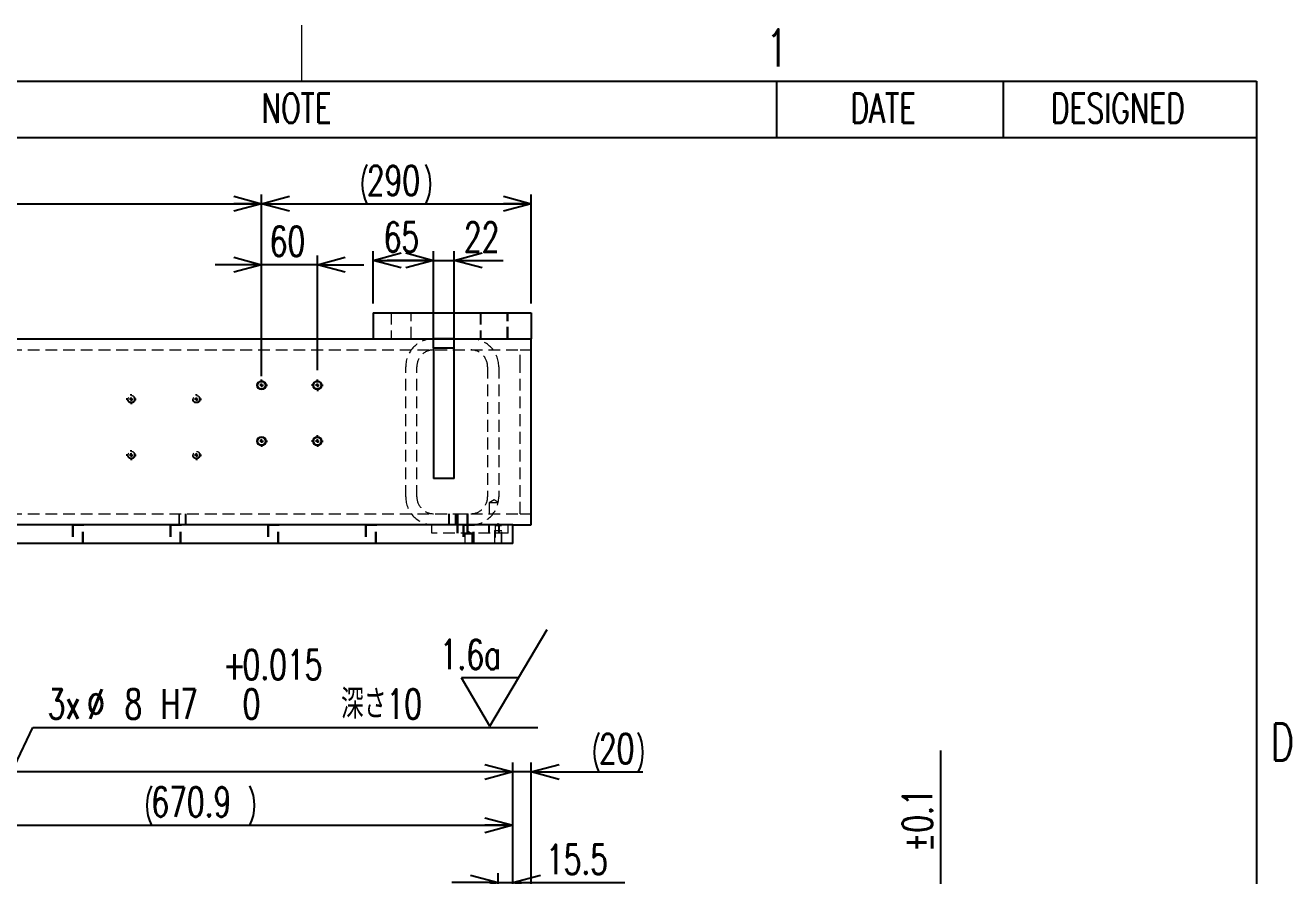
# Model space of a CAD drawing. Header units: millimetres. Extents: x 30 to 8380, y 30 to 5898.
# Drawn here: x 6987 to 8347, y 4974 to 5888 of the extents above; entities that cross this region are included whole.
import ezdxf

# ---------------------------------------------------------------- set-up
doc = ezdxf.new("R2010")
doc.units = ezdxf.units.MM
doc.header["$LTSCALE"] = 10
doc.linetypes.add('HIDDEN', pattern=[1.905, 1.27, -0.635])
doc.layers.add('FORMAT', color=7, linetype='Continuous')
doc.styles.add('SLDTEXTSTYLE0', font='TXT', dxfattribs={"width": 0.7, "bigfont": 'bigfont'})
doc.dimstyles.new('SLDDIMSTYLE2', dxfattribs={"dimtxt": 36.380208, "dimasz": 30, "dimexe": 0, "dimexo": 0.0625, "dimgap": 9.095052, "dimtad": 3, "dimrnd": 1e-09, "dimzin": 12, "dimdsep": 46, "dimtxsty": 'SLDTEXTSTYLE0', "dimblk1": 'OPEN30', "dimblk2": 'OPEN30', "dimsah": 1, "dimcen": 0.09, "dimadec": 0, "dimazin": 3, "dimtfac": 1, "dimtdec": 3, "dimtmove": 0, "dimatfit": 0, "dimldrblk": 'OPEN30', "dimfxl": 1, "dimfrac": 2, "dimtolj": 1, "dimtzin": 12, "dimarcsym": 0})
doc.dimstyles.new('SLDDIMSTYLE3', dxfattribs={"dimtxt": 36.380208, "dimasz": 30, "dimexe": 0, "dimexo": 0.0625, "dimgap": 9.095052, "dimtad": 3, "dimrnd": 1e-09, "dimzin": 12, "dimdsep": 46, "dimtxsty": 'SLDTEXTSTYLE0', "dimblk1": 'OPEN30', "dimblk2": 'OPEN30', "dimsah": 1, "dimcen": 0.09, "dimadec": 0, "dimazin": 3, "dimtfac": 1, "dimtdec": 3, "dimtofl": 0, "dimtmove": 0, "dimatfit": 3, "dimldrblk": 'OPEN30', "dimfxl": 1, "dimfrac": 2, "dimtolj": 1, "dimtzin": 12, "dimarcsym": 0})
doc.dimstyles.new('SLDDIMSTYLE5', dxfattribs={"dimtxt": 36.380208, "dimasz": 30, "dimexe": 0, "dimexo": 0.0625, "dimgap": 9.095052, "dimtad": 0, "dimtih": 1, "dimtoh": 1, "dimdec": 6, "dimrnd": 1e-09, "dimzin": 12, "dimdsep": 46, "dimtxsty": 'SLDTEXTSTYLE0', "dimblk1": 'OPEN30', "dimblk2": 'OPEN30', "dimsah": 1, "dimcen": 0, "dimadec": 0, "dimazin": 3, "dimtol": 1, "dimtp": 0.015, "dimtfac": 1, "dimtdec": 3, "dimtofl": 0, "dimtmove": 0, "dimatfit": 3, "dimldrblk": 'OPEN30', "dimfxl": 1, "dimfrac": 2, "dimtolj": 1, "dimtzin": 0, "dimarcsym": 0})
doc.dimstyles.new('SLDDIMSTYLE7', dxfattribs={"dimtxt": 36.380208, "dimasz": 30, "dimexe": 0, "dimexo": 0.0625, "dimgap": 9.095052, "dimtad": 3, "dimrnd": 1e-09, "dimzin": 12, "dimdsep": 46, "dimtxsty": 'SLDTEXTSTYLE0', "dimblk1": 'OPEN30', "dimblk2": 'OPEN30', "dimsah": 1, "dimcen": 0.09, "dimadec": 0, "dimazin": 3, "dimtol": 1, "dimtp": 0.1, "dimtm": 0.1, "dimtfac": 1, "dimtdec": 1, "dimtmove": 0, "dimatfit": 0, "dimldrblk": 'OPEN30', "dimfxl": 1, "dimfrac": 2, "dimtolj": 1, "dimarcsym": 0})

# ---------------------------------------------------------------- blocks, each defined once
blk = doc.blocks.new('SW_TABLEANNOTATION_0')
at = {"layer": 'FORMAT', "color": 0}
for p, q in [((360.5, 0), (1382.9, 0)), ((1382.9, 0), (1382.9, -60.6)), ((1382.9, 0), (1626.6, 0)), ((1626.6, 0), (1626.6, -60.6)), ((1626.6, 0), (1898.8, 0)), ((1898.8, 0), (1898.8, -60.6)), ((360.5, -60.6), (1382.9, -60.6)), ((1382.9, -60.6), (1626.6, -60.6)), ((1626.6, -60.6), (1898.8, -60.6))]:
    blk.add_line(p, q, dxfattribs=at)
at = {"layer": 'FORMAT', "color": 0, "char_height": 31.75, "attachment_point": 1, "style": 'SLDTEXTSTYLE0'}
for s, insert in [('NOTE', (829.4, -13.1)), ('DATE', (1462.4, -13.1)), ('DESIGNED', (1678, -13.1))]:
    blk.add_mtext(s, dxfattribs=dict(at, insert=insert))
blk = doc.blocks.new('_Open30')
at = {"color": 0, "linetype": 'ByBlock', "lineweight": -2}
for p, q in [((-1, 0.267949), (0, 0)), ((0, 0), (-1, -0.267949)), ((0, 0), (-1, 0))]:
    blk.add_line(p, q, dxfattribs=at)
blk = doc.blocks.new('_D_33')
at = {"layer": 'FORMAT', "transparency": 16777216}
for p, q in [((2950.5, 4854.6), (2950.5, 5095.1)), ((7510.5, 4854.6), (7510.5, 5095.1)), ((7510.5, 5085.1), (2950.5, 5085.1))]:
    blk.add_line(p, q, dxfattribs=at)
at = {"layer": 'FORMAT', "transparency": 16777216, "xscale": 30, "yscale": 30, "rotation": 180}
blk.add_blockref('_Open30', (2950.5, 5085.1, 104), dxfattribs=at)
at = {"layer": 'FORMAT', "transparency": 16777216, "xscale": 30, "yscale": 30}
blk.add_blockref('_Open30', (7510.5, 5085.1, 104), dxfattribs=at)
at = {"layer": 'FORMAT', "transparency": 16777216, "insert": (5188.1, 5126), "char_height": 31.75, "attachment_point": 1, "style": 'SLDTEXTSTYLE0'}
blk.add_mtext('4560', dxfattribs=at)
blk = doc.blocks.new('_D_38')
at = {"layer": 'FORMAT', "transparency": 16777216}
for p, q in [((6841.3, 4811.2), (6994.7, 5133)), ((6994.7, 5133), (7537.6, 5133))]:
    blk.add_line(p, q, dxfattribs=at)
at = {"layer": 'FORMAT', "transparency": 16777216, "xscale": 30, "yscale": 30, "rotation": 244.5172361562}
blk.add_blockref('_Open30', (6841.3, 4811.2, 104), dxfattribs=at)
at = {"layer": 'FORMAT', "transparency": 16777216, "attachment_point": 1, "style": 'SLDTEXTSTYLE0'}
for s, insert, char_height in [('+', (7198.9, 5216.3), 31.8), ('0.015', (7220.1, 5216.3), 31.75), ('3x', (7010.5, 5174), 31.75), ('%%c', (7052.9, 5174), 31.75), ('8', (7093.1, 5174), 31.8), ('H7', (7132.1, 5174), 31.75), ('0', (7220.1, 5174), 31.8), ('深さ10', (7325.9, 5174), 31.75)]:
    blk.add_mtext(s, dxfattribs=dict(at, insert=insert, char_height=char_height))
blk = doc.blocks.new('_D_66')
at = {"layer": 'FORMAT', "transparency": 16777216}
for p, q in [((7495, 4966.2), (7445, 4966.2)), ((7495, 4773), (7495, 4976.2)), ((7495, 4966.2), (7510.5, 4966.2)), ((7510.5, 4854.6), (7510.5, 4976.2)), ((7510.5, 4966.2), (7630.9, 4966.2))]:
    blk.add_line(p, q, dxfattribs=at)
at = {"layer": 'FORMAT', "transparency": 16777216, "xscale": 30, "yscale": 30}
blk.add_blockref('_Open30', (7495, 4966.2, 104), dxfattribs=at)
at = {"layer": 'FORMAT', "transparency": 16777216, "xscale": 30, "yscale": 30, "rotation": 180}
blk.add_blockref('_Open30', (7510.5, 4966.2, 104), dxfattribs=at)
at = {"layer": 'FORMAT', "transparency": 16777216, "insert": (7546.2, 5007.1), "char_height": 31.75, "attachment_point": 1, "style": 'SLDTEXTSTYLE0'}
blk.add_mtext('15.5', dxfattribs=at)
blk = doc.blocks.new('_D_67')
at = {"layer": 'FORMAT', "transparency": 16777216}
for p, q in [((7510.5, 4854.6), (7510.5, 5095.1)), ((7530.5, 4862.6), (7530.5, 5095.1)), ((7510.5, 5085.1), (7460.5, 5085.1)), ((7530.5, 5085.1), (7510.5, 5085.1)), ((7530.5, 5085.1), (7650.5, 5085.1))]:
    blk.add_line(p, q, dxfattribs=at)
for centre, start, end in [((7645.5, 5106.2), 153.4349, 206.5651), ((7603.2, 5106.2), 333.4349, 26.5651)]:
    blk.add_arc(centre, 47.3, start, end, dxfattribs=at)
at = {"layer": 'FORMAT', "transparency": 16777216, "xscale": 30, "yscale": 30}
blk.add_blockref('_Open30', (7510.5, 5085.1, 104), dxfattribs=at)
at = {"layer": 'FORMAT', "transparency": 16777216, "xscale": 30, "yscale": 30, "rotation": 180}
blk.add_blockref('_Open30', (7530.5, 5085.1, 104), dxfattribs=at)
at = {"layer": 'FORMAT', "transparency": 16777216, "insert": (7603.2, 5126), "char_height": 31.75, "attachment_point": 1, "style": 'SLDTEXTSTYLE0'}
blk.add_mtext('20', dxfattribs=at)
blk = doc.blocks.new('_D_73')
at = {"layer": 'FORMAT', "transparency": 16777216}
for p, q in [((7970.6, 4844.6), (7970.6, 5108.1)), ((7520.5, 4844.6), (7980.6, 4844.6)), ((7970.6, 4844.6), (7970.6, 4721.1)), ((7479, 4721.1), (7980.6, 4721.1)), ((7970.6, 4721.1), (7970.6, 4671.1))]:
    blk.add_line(p, q, dxfattribs=at)
at = {"layer": 'FORMAT', "transparency": 16777216, "xscale": 30, "yscale": 30}
for p, rotation in [((7970.6, 4844.6, 104), 270), ((7970.6, 4721.1, 104), 90)]:
    blk.add_blockref('_Open30', p, dxfattribs=dict(at, rotation=rotation))
at = {"layer": 'FORMAT', "transparency": 16777216, "char_height": 31.75, "attachment_point": 1, "rotation": 90, "style": 'SLDTEXTSTYLE0'}
for s, insert in [('±0.1', (7929.7, 4998.9)), ('123.5', (7929.7, 4875.2))]:
    blk.add_mtext(s, dxfattribs=dict(at, insert=insert))
blk = doc.blocks.new('_D_85')
at = {"layer": 'FORMAT', "transparency": 16777216}
for p, q in [((6839.6, 4823.6), (6839.6, 5037.9)), ((7510.5, 4854.6), (7510.5, 5037.9)), ((6839.6, 5027.9), (7510.5, 5027.9))]:
    blk.add_line(p, q, dxfattribs=at)
for centre, start, end in [((7164.4, 5049), 153.4349, 206.5651), ((7185.6, 5049), 333.4349, 26.5651)]:
    blk.add_arc(centre, 47.3, start, end, dxfattribs=at)
at = {"layer": 'FORMAT', "transparency": 16777216, "xscale": 30, "yscale": 30, "rotation": 180}
blk.add_blockref('_Open30', (6839.6, 5027.9, 104), dxfattribs=at)
at = {"layer": 'FORMAT', "transparency": 16777216, "xscale": 30, "yscale": 30}
blk.add_blockref('_Open30', (7510.5, 5027.9, 104), dxfattribs=at)
at = {"layer": 'FORMAT', "transparency": 16777216, "insert": (7122.1, 5068.8), "char_height": 31.75, "attachment_point": 1, "style": 'SLDTEXTSTYLE0'}
blk.add_mtext('670.9', dxfattribs=at)
blk = doc.blocks.new('SW_SFSYMBOL_3')
at = {"layer": 'FORMAT', "color": 0}
for p, q in [((54, -52), (115.3, 52)), ((54, -52), (23.3, 0)), ((84.6, 0), (23.3, 0))]:
    blk.add_line(p, q, dxfattribs=at)
at = {"layer": 'FORMAT', "color": 0, "insert": (0, 40.9), "char_height": 31.75, "attachment_point": 1, "style": 'SLDTEXTSTYLE0'}
blk.add_mtext('1.6a', dxfattribs=at)
blk = doc.blocks.new('_D_144')
at = {"layer": 'FORMAT', "transparency": 16777216}
for p, q in [((6265.5, 5516.9), (6265.5, 5705.7)), ((7240.5, 5516.9), (7240.5, 5705.7)), ((6265.5, 5695.7), (7240.5, 5695.7))]:
    blk.add_line(p, q, dxfattribs=at)
at = {"layer": 'FORMAT', "transparency": 16777216, "xscale": 30, "yscale": 30, "rotation": 180}
blk.add_blockref('_Open30', (6265.5, 5695.7, 530), dxfattribs=at)
at = {"layer": 'FORMAT', "transparency": 16777216, "xscale": 30, "yscale": 30}
blk.add_blockref('_Open30', (7240.5, 5695.7, 530), dxfattribs=at)
at = {"layer": 'FORMAT', "transparency": 16777216, "insert": (6721.2, 5736.6), "char_height": 31.75, "attachment_point": 1, "style": 'SLDTEXTSTYLE0'}
blk.add_mtext('975', dxfattribs=at)
blk = doc.blocks.new('_D_146')
at = {"layer": 'FORMAT', "transparency": 16777216}
for p, q in [((7240.5, 5516.9), (7240.5, 5705.7)), ((7530.5, 5588.6), (7530.5, 5705.7)), ((7240.5, 5695.7), (7530.5, 5695.7))]:
    blk.add_line(p, q, dxfattribs=at)
for centre, start, end in [((7396, 5716.9), 153.4349, 206.5651), ((7374.9, 5716.9), 333.4349, 26.5651)]:
    blk.add_arc(centre, 47.3, start, end, dxfattribs=at)
at = {"layer": 'FORMAT', "transparency": 16777216, "xscale": 30, "yscale": 30, "rotation": 180}
blk.add_blockref('_Open30', (7240.5, 5695.7, 530), dxfattribs=at)
at = {"layer": 'FORMAT', "transparency": 16777216, "xscale": 30, "yscale": 30}
blk.add_blockref('_Open30', (7530.5, 5695.7, 530), dxfattribs=at)
at = {"layer": 'FORMAT', "transparency": 16777216, "insert": (7353.7, 5736.6), "char_height": 31.75, "attachment_point": 1, "style": 'SLDTEXTSTYLE0'}
blk.add_mtext('290', dxfattribs=at)
blk = doc.blocks.new('_D_150')
at = {"layer": 'FORMAT', "transparency": 16777216}
for p, q in [((7240.5, 5510.6), (7240.5, 5640.2)), ((7300.5, 5516.9), (7300.5, 5640.2)), ((7240.5, 5630.2), (7190.5, 5630.2)), ((7300.5, 5630.2), (7240.5, 5630.2)), ((7300.5, 5630.2), (7350.5, 5630.2))]:
    blk.add_line(p, q, dxfattribs=at)
at = {"layer": 'FORMAT', "transparency": 16777216, "xscale": 30, "yscale": 30}
blk.add_blockref('_Open30', (7240.5, 5630.2, 530), dxfattribs=at)
at = {"layer": 'FORMAT', "transparency": 16777216, "xscale": 30, "yscale": 30, "rotation": 180}
blk.add_blockref('_Open30', (7300.5, 5630.2, 530), dxfattribs=at)
at = {"layer": 'FORMAT', "transparency": 16777216, "insert": (7249.3, 5671.2), "char_height": 31.75, "attachment_point": 1, "style": 'SLDTEXTSTYLE0'}
blk.add_mtext('60', dxfattribs=at)
blk = doc.blocks.new('_D_166')
at = {"layer": 'FORMAT', "transparency": 16777216}
for p, q in [((7425.5, 5634.9), (7375.5, 5634.9)), ((7425.5, 5550.6), (7425.5, 5644.9)), ((7425.5, 5634.9), (7447.5, 5634.9)), ((7447.5, 5550.6), (7447.5, 5644.9)), ((7447.5, 5634.9), (7500.4, 5634.9))]:
    blk.add_line(p, q, dxfattribs=at)
at = {"layer": 'FORMAT', "transparency": 16777216, "xscale": 30, "yscale": 30}
blk.add_blockref('_Open30', (7425.5, 5634.9, 530), dxfattribs=at)
at = {"layer": 'FORMAT', "transparency": 16777216, "xscale": 30, "yscale": 30, "rotation": 180}
blk.add_blockref('_Open30', (7447.5, 5634.9, 530), dxfattribs=at)
at = {"layer": 'FORMAT', "transparency": 16777216, "insert": (7458.1, 5675.8), "char_height": 31.75, "attachment_point": 1, "style": 'SLDTEXTSTYLE0'}
blk.add_mtext('22', dxfattribs=at)
blk = doc.blocks.new('_D_167')
at = {"layer": 'FORMAT', "transparency": 16777216}
for p, q in [((7360.5, 5588.6), (7360.5, 5644.9)), ((7360.5, 5634.9), (7425.5, 5634.9)), ((7425.5, 5550.6), (7425.5, 5644.9))]:
    blk.add_line(p, q, dxfattribs=at)
at = {"layer": 'FORMAT', "transparency": 16777216, "xscale": 30, "yscale": 30, "rotation": 180}
blk.add_blockref('_Open30', (7360.5, 5634.9, 530), dxfattribs=at)
at = {"layer": 'FORMAT', "transparency": 16777216, "xscale": 30, "yscale": 30}
blk.add_blockref('_Open30', (7425.5, 5634.9, 530), dxfattribs=at)
at = {"layer": 'FORMAT', "transparency": 16777216, "insert": (7371.8, 5675.8), "char_height": 31.75, "attachment_point": 1, "style": 'SLDTEXTSTYLE0'}
blk.add_mtext('65', dxfattribs=at)
blk = doc.blocks.new('SW_CENTERMARKSYMBOL_114')
at = {"layer": 'FORMAT', "color": 0}
for p, q in [((3900, 60), (3898, 60)), ((3900, 64), (3900, 65.4)), ((3900, 60), (3900, 62)), ((3900, 60), (3900, 58)), ((3900, 60), (3902, 60)), ((3904, 60), (3905.4, 60)), ((3900, 0), (3898, 0)), ((3900, 0), (3900, 2)), ((3900, 0), (3900, -2)), ((3900, 0), (3902, 0)), ((3904, 0), (3905.4, 0)), ((3900, -4), (3900, -5.4))]:
    blk.add_line(p, q, dxfattribs=at)
blk = doc.blocks.new('SW_CENTERMARKSYMBOL_119')
at = {"layer": 'FORMAT', "color": 0}
for p, q in [((3900, 60), (3898, 60)), ((3900, 64), (3900, 66.25)), ((3900, 60), (3900, 62)), ((3900, 60), (3900, 58)), ((3900, 60), (3902, 60)), ((3904, 60), (3906.25, 60)), ((3900, 0), (3898, 0)), ((3900, 0), (3900, 2)), ((3900, 0), (3900, -2)), ((3900, 0), (3902, 0)), ((3904, 0), (3906.25, 0)), ((3900, -4), (3900, -6.25))]:
    blk.add_line(p, q, dxfattribs=at)
blk = doc.blocks.new('SW_CENTERMARKSYMBOL_120')
at = {"layer": 'FORMAT', "color": 0}
for p, q in [((-4, 0), (-5.4, 0)), ((0, 0), (-2, 0)), ((0, 4), (0, 5.4)), ((0, 0), (0, 2)), ((0, 0), (0, -2)), ((0, 0), (2, 0)), ((4, 0), (5.4, 0)), ((0, -4), (0, -5.4))]:
    blk.add_line(p, q, dxfattribs=at)
blk = doc.blocks.new('SW_CENTERMARKSYMBOL_121')
at = {"layer": 'FORMAT', "color": 0}
for p, q in [((-4, 0), (-5.4, 0)), ((0, 0), (-2, 0)), ((0, 4), (0, 5.4)), ((0, 0), (0, 2)), ((0, 0), (0, -2)), ((0, 0), (2, 0)), ((4, 0), (5.4, 0)), ((0, -4), (0, -5.4))]:
    blk.add_line(p, q, dxfattribs=at)
blk = doc.blocks.new('SW_CENTERMARKSYMBOL_138')
at = {"layer": 'FORMAT', "color": 0}
for p, q in [((-4, 0), (-6.25, 0)), ((0, 0), (-2, 0)), ((0, 4), (0, 6.25)), ((0, 0), (0, 2)), ((0, 0), (0, -2)), ((0, 0), (2, 0)), ((4, 0), (6.25, 0)), ((0, -4), (0, -6.25))]:
    blk.add_line(p, q, dxfattribs=at)
blk = doc.blocks.new('SW_CENTERMARKSYMBOL_139')
at = {"layer": 'FORMAT', "color": 0}
for p, q in [((-4, 0), (-6.25, 0)), ((0, 0), (-2, 0)), ((0, 4), (0, 6.25)), ((0, 0), (0, 2)), ((0, 0), (0, -2)), ((0, 0), (2, 0)), ((4, 0), (6.25, 0)), ((0, -4), (0, -6.25))]:
    blk.add_line(p, q, dxfattribs=at)

msp = doc.modelspace()

# ---------------------------------------------------------------- linework, layer by layer
at = {"color": 7, "linetype": 'Continuous', "lineweight": 25}
for p, q in [((7360.4504656, 5578.6413512), (7530.4504656, 5578.6413512)), ((7360.4504656, 5578.6413512), (7360.4504656, 5550.6413512)), ((7530.4504656, 5578.6413512), (7530.4504656, 5550.6413512)), ((6660.4504656, 5550.6413512), (7360.4504656, 5550.6413512)), ((7360.4504656, 5550.6413512), (7530.4504656, 5550.6413512)), ((7425.4504656, 5540.6413512), (7425.4504656, 5550.6413512)), ((7447.4504656, 5550.6413512), (7425.4504656, 5550.6413512)), ((7447.4504656, 5540.6413512), (7447.4504656, 5550.6413512)), ((7530.4504656, 5520.6413512), (7530.4504656, 5550.6413512)), ((7447.4504656, 5540.6413512), (7425.4504656, 5540.6413512)), ((7425.4504656, 5540.6413512), (7425.4504656, 5400.6413512)), ((7447.4504656, 5400.6413512), (7447.4504656, 5540.6413512)), ((7530.4504656, 5380.6413512), (7530.4504656, 5520.6413512)), ((7447.4504656, 5400.6413512), (7425.4504656, 5400.6413512)), ((7530.4504656, 5350.6413512), (7530.4504656, 5380.6413512)), ((7510.4504656, 5350.6413512), (2950.4504656, 5350.6413512)), ((7037.8563512, 5350.6423512), (7048.0445799, 5350.6423512)), ((7142.8563512, 5350.6423512), (7153.0445799, 5350.6423512)), ((7247.8563512, 5350.6423512), (7258.0445799, 5350.6423512)), ((7352.8563512, 5350.6423512), (7363.0445799, 5350.6423512)), ((7457.8563512, 5350.6423512), (7468.0445799, 5350.6423512)), ((7510.4504656, 5350.6413512), (7530.4504656, 5350.6413512)), ((7510.4504656, 5330.6413512), (7510.4504656, 5350.6413512)), ((7510.4504656, 5330.6413512), (2950.4504656, 5330.6413512))]:
    msp.add_line(p, q, dxfattribs=at)
at = {"color": 7, "linetype": 'HIDDEN', "lineweight": 18}
for p, q in [((7379.7004656, 5578.6413512), (7379.7004656, 5550.6413512)), ((7401.2004656, 5550.6413512), (7401.2004656, 5578.6413512)), ((7475.4504656, 5578.6413512), (7475.4504656, 5550.6413512)), ((7476.2004656, 5578.6413512), (7476.2004656, 5550.6413512)), ((7504.7004656, 5550.6413512), (7504.7004656, 5578.6413512)), ((7505.4504656, 5550.6413512), (7505.4504656, 5578.6413512)), ((2950.4504656, 5538.6413512), (7530.4504656, 5538.6413512)), ((7518.4504656, 5538.6413512), (7530.4504656, 5538.6413512)), ((7518.4504656, 5520.6413512), (7518.4504656, 5538.6413512)), ((7395.4504656, 5380.6413512), (7395.4504656, 5520.6413512)), ((7407.4504656, 5380.6413512), (7407.4504656, 5520.6413512)), ((7483.4504656, 5520.6413512), (7483.4504656, 5380.6413512)), ((7495.4504656, 5520.6413512), (7495.4504656, 5380.6413512)), ((7518.4504656, 5380.6413512), (7518.4504656, 5520.6413512)), ((7490.4504656, 5377.4557404), (7485.3504656, 5374.3913512)), ((7494.7922021, 5374.3913512), (7485.3504656, 5374.3913512)), ((7485.3504656, 5374.3913512), (7485.3504656, 5358.1948437)), ((7494.8829576, 5374.7924305), (7490.4504656, 5377.4557404)), ((7518.4504656, 5362.6413512), (7518.4504656, 5380.6413512)), ((2950.4504656, 5362.6413512), (7530.4504656, 5362.6413512)), ((7151.4504656, 5362.6413512), (7151.4504656, 5350.6413512)), ((7152.0504656, 5362.6413512), (7152.0504656, 5350.6413512)), ((7158.8504656, 5350.6413512), (7158.8504656, 5362.6413512)), ((7159.4504656, 5350.6413512), (7159.4504656, 5362.6413512)), ((7441.4504656, 5362.6413512), (7441.4504656, 5350.6413512)), ((7442.0504656, 5362.6413512), (7442.0504656, 5350.6413512)), ((7448.8504656, 5350.6413512), (7448.8504656, 5362.6413512)), ((7449.4504656, 5350.6413512), (7449.4504656, 5362.6413512)), ((7450.4504656, 5362.6413512), (7450.4504656, 5350.6413512)), ((7450.4947662, 5362.6413512), (7462.4504656, 5362.6413512)), ((7451.3504656, 5362.6413512), (7451.3504656, 5350.6413512)), ((7461.5504656, 5350.6413512), (7461.5504656, 5362.6413512)), ((7462.4504656, 5350.6413512), (7462.4504656, 5362.6413512)), ((7518.4504656, 5362.6413512), (7530.4504656, 5362.6413512)), ((7036.9504656, 5350.6413512), (7036.9504656, 5330.6413512)), ((7037.8563512, 5350.6423512), (7037.8504656, 5350.6423512)), ((7037.8504656, 5350.6423512), (7037.8504656, 5350.6413512)), ((7037.8504656, 5350.6413512), (7037.8504656, 5330.6413512)), ((7048.0504656, 5350.6423512), (7048.0445799, 5350.6423512)), ((7048.0504656, 5350.6413512), (7048.0504656, 5350.6423512)), ((7048.0504656, 5330.6413512), (7048.0504656, 5350.6413512)), ((7048.9504656, 5330.6413512), (7048.9504656, 5350.6413512)), ((7141.9504656, 5350.6413512), (7141.9504656, 5330.6413512)), ((7142.8563512, 5350.6423512), (7142.8504656, 5350.6423512)), ((7142.8504656, 5350.6423512), (7142.8504656, 5350.6413512)), ((7142.8504656, 5350.6413512), (7142.8504656, 5330.6413512)), ((7153.0504656, 5350.6423512), (7153.0445799, 5350.6423512)), ((7153.0504656, 5350.6413512), (7153.0504656, 5350.6423512)), ((7153.0504656, 5330.6413512), (7153.0504656, 5350.6413512)), ((7153.9504656, 5330.6413512), (7153.9504656, 5350.6413512)), ((7246.9504656, 5350.6413512), (7246.9504656, 5330.6413512)), ((7247.8563512, 5350.6423512), (7247.8504656, 5350.6423512)), ((7247.8504656, 5350.6423512), (7247.8504656, 5350.6413512)), ((7247.8504656, 5350.6413512), (7247.8504656, 5330.6413512)), ((7258.0504656, 5350.6423512), (7258.0445799, 5350.6423512)), ((7258.0504656, 5350.6413512), (7258.0504656, 5350.6423512)), ((7258.0504656, 5330.6413512), (7258.0504656, 5350.6413512)), ((7258.9504656, 5330.6413512), (7258.9504656, 5350.6413512)), ((7351.9504656, 5350.6413512), (7351.9504656, 5330.6413512)), ((7352.8563512, 5350.6423512), (7352.8504656, 5350.6423512)), ((7352.8504656, 5350.6423512), (7352.8504656, 5350.6413512)), ((7352.8504656, 5350.6413512), (7352.8504656, 5330.6413512)), ((7363.0504656, 5350.6423512), (7363.0445799, 5350.6423512)), ((7363.0504656, 5350.6413512), (7363.0504656, 5350.6423512)), ((7363.0504656, 5330.6413512), (7363.0504656, 5350.6413512)), ((7363.9504656, 5330.6413512), (7363.9504656, 5350.6413512)), ((7423.4504656, 5341.6413512), (7423.4504656, 5350.6413512)), ((7450.4504656, 5350.6413512), (7450.4504656, 5341.6413512)), ((7451.3504656, 5350.6413512), (7451.3504656, 5341.6413512)), ((7456.9504656, 5350.6413512), (7456.9504656, 5330.6413512)), ((7457.8563512, 5350.6423512), (7457.8504656, 5350.6423512)), ((7457.8504656, 5350.6423512), (7457.8504656, 5350.6413512)), ((7457.8504656, 5350.6413512), (7457.8504656, 5330.6413512)), ((7461.5504656, 5341.6413512), (7461.5504656, 5350.6413512)), ((7462.4504656, 5341.6413512), (7462.4504656, 5350.6413512)), ((7468.0504656, 5350.6423512), (7468.0445799, 5350.6423512)), ((7468.0504656, 5350.6413512), (7468.0504656, 5350.6423512)), ((7468.0504656, 5330.6413512), (7468.0504656, 5350.6413512)), ((7468.9504656, 5330.6413512), (7468.9504656, 5350.6413512)), ((7484.4504656, 5350.6413512), (7484.4504656, 5341.6413512)), ((7485.3504656, 5350.6413512), (7485.3504656, 5341.6413512)), ((7493.2147451, 5350.6413512), (7491.5504656, 5349.6413512)), ((7498.3504656, 5349.6413512), (7491.5504656, 5349.6413512)), ((7491.5504656, 5349.6413512), (7491.5504656, 5330.6413512)), ((7494.9504656, 5351.6842773), (7493.2147451, 5350.6413512)), ((7496.6861861, 5350.6413512), (7494.9504656, 5351.6842773)), ((7495.5504656, 5341.6413512), (7495.5504656, 5350.6413512)), ((7496.4504656, 5341.6413512), (7496.4504656, 5350.6413512)), ((7498.3504656, 5349.6413512), (7496.6861861, 5350.6413512)), ((7498.3504656, 5330.6413512), (7498.3504656, 5349.6413512)), ((7505.4504656, 5341.6413512), (7505.4504656, 5350.6413512)), ((7505.4504656, 5341.6413512), (7423.4504656, 5341.6413512)), ((7462.9504656, 5343.0447937), (7458.9504656, 5340.6413512)), ((7466.9504656, 5340.6413512), (7458.9504656, 5340.6413512)), ((7458.9504656, 5340.6413512), (7458.9504656, 5330.6413512)), ((7466.9504656, 5340.6413512), (7462.9504656, 5343.0447937)), ((7466.9504656, 5330.6413512), (7466.9504656, 5340.6413512)), ((7490.9504656, 5344.6413512), (7490.9504656, 5330.6413512)), ((7490.9504656, 5344.6413512), (7490.9951423, 5344.6413512)), ((7490.9925461, 5344.6413512), (7498.9504656, 5344.6413512)), ((7490.9925461, 5344.6413512), (7498.9504656, 5344.6413512)), ((7490.9925461, 5344.6413512), (7498.9504656, 5344.6413512)), ((7490.9925461, 5344.6413512), (7498.9504656, 5344.6413512)), ((7498.9504656, 5330.6413512), (7498.9504656, 5344.6413512))]:
    msp.add_line(p, q, dxfattribs=at)
at = {"color": 7, "linetype": 'HIDDEN', "lineweight": 25}
for p, q in [((7450.4504656, 5362.6413512), (7450.4977774, 5362.6413512)), ((7450.4504656, 5362.6413512), (7450.4977774, 5362.6413512)), ((7484.4504656, 5350.6413512), (7484.4977774, 5350.6413512)), ((7484.4504656, 5350.6413512), (7484.4977774, 5350.6413512)), ((7490.9504656, 5344.6413512), (7490.9951423, 5344.6413512)), ((7490.9504656, 5344.6413512), (7490.9951423, 5344.6413512)), ((7490.9504656, 5344.6413512), (7490.9951423, 5344.6413512))]:
    msp.add_line(p, q, dxfattribs=at)
at = {"color": 7, "linetype": 'Continuous', "lineweight": 18}
for centre in [(7240.4504656, 5500.6413512), (7300.4504656, 5500.6413512), (7240.4504656, 5440.6413512), (7300.4504656, 5440.6413512)]:
    msp.add_circle(centre, 5, dxfattribs=at)
at = {"color": 7, "linetype": 'Continuous', "lineweight": 25}
for centre in [(7240.4504656, 5500.6413512), (7300.4504656, 5500.6413512), (7240.4504656, 5440.6413512), (7300.4504656, 5440.6413512)]:
    msp.add_circle(centre, 4.25, dxfattribs=at)
at = {"color": 7, "linetype": 'HIDDEN', "lineweight": 18}
for centre, radius in [((7100.4504656, 5485.6413512), 4), ((7100.4504656, 5485.6413512), 3.4), ((7170.4504656, 5485.6413512), 4), ((7170.4504656, 5485.6413512), 3.4), ((7100.4504656, 5425.6413512), 4), ((7100.4504656, 5425.6413512), 3.4), ((7170.4504656, 5425.6413512), 4), ((7170.4504656, 5425.6413512), 3.4)]:
    msp.add_circle(centre, radius, dxfattribs=at)
for centre, radius, start, end in [((7425.4504656, 5520.6413512), 30, 90, 180), ((7465.4504656, 5520.6413512), 30, 0, 90), ((7425.4504656, 5520.6413512), 18, 90, 180), ((7465.4504656, 5520.6413512), 18, 0, 90), ((7425.4504656, 5380.6413512), 30, 180, 270), ((7425.4504656, 5380.6413512), 18, 180, 270), ((7465.4504656, 5380.6413512), 30, 270, 0), ((7465.4504656, 5380.6413512), 18, 270, 0)]:
    msp.add_arc(centre, radius, start, end, dxfattribs=at)
at = {"color": 7, "linetype": 'Continuous', "lineweight": 18}
for points, knots in [([(7450.4947662, 5362.6413512), (7450.8718067, 5362.6413512), (7451.5963636, 5362.6413512), (7452.6259216, 5362.6413512), (7453.8957898, 5362.6413512), (7455.3261777, 5362.6413512), (7456.8272087, 5362.6413512), (7458.3045675, 5362.6413512), (7459.6654264, 5362.6413512), (7460.8242773, 5362.6413512), (7461.7083057, 5362.6413512), (7462.2619645, 5362.6413512), (7462.4504656, 5362.6413512), (7462.4138046, 5362.6413512), (7462.4504656, 5362.6413512)], [0, 0, 0, 0, 0.0833715093, 0.1667013721, 0.2500312349, 0.3333610977, 0.4166909604, 0.5000208232, 0.583350686, 0.6666805488, 0.7500104116, 0.8333402744, 0.9166701372, 1, 1, 1, 1]), ([(7484.4932556, 5350.6413512), (7484.8718067, 5350.6413512), (7485.5963636, 5350.6413512), (7486.6259216, 5350.6413512), (7487.8957898, 5350.6413512), (7489.3261777, 5350.6413512), (7490.8272087, 5350.6413512), (7492.3045675, 5350.6413512), (7493.6654264, 5350.6413512), (7494.8242773, 5350.6413512), (7495.7083057, 5350.6413512), (7496.2619645, 5350.6413512), (7496.4504656, 5350.6413512), (7496.4138046, 5350.6413512), (7496.4504656, 5350.6413512)], [0, 0, 0, 0, 0.0833907681, 0.1667188801, 0.2500469921, 0.3333751041, 0.4167032161, 0.5000313281, 0.5833594401, 0.666687552, 0.750015664, 0.833343776, 0.916671888, 1, 1, 1, 1]), ([(7484.4932556, 5350.6413512), (7484.8718067, 5350.6413512), (7485.5963636, 5350.6413512), (7486.6259216, 5350.6413512), (7487.8957898, 5350.6413512), (7489.3261777, 5350.6413512), (7490.8272087, 5350.6413512), (7492.3045675, 5350.6413512), (7493.6654264, 5350.6413512), (7494.8242773, 5350.6413512), (7495.7083057, 5350.6413512), (7496.2619645, 5350.6413512), (7496.4504656, 5350.6413512), (7496.4138046, 5350.6413512), (7496.4504656, 5350.6413512)], [0, 0, 0, 0, 0.0833907681, 0.1667188801, 0.2500469921, 0.3333751041, 0.4167032161, 0.5000313281, 0.5833594401, 0.666687552, 0.750015664, 0.833343776, 0.916671888, 1, 1, 1, 1])]:
    msp.add_open_spline(points, degree=3, knots=knots, dxfattribs=at)
at = {"layer": 'FORMAT', "linetype": 'Continuous', "lineweight": 18}
msp.add_line((7283.75, 5827.5), (7283.75, 5887.5), dxfattribs=at)
at = {"layer": 'FORMAT', "linetype": 'Continuous', "lineweight": 25}
for p, q in [((100, 5827.5), (8310, 5827.5)), ((8310, 5827.5), (8310, 100))]:
    msp.add_line(p, q, dxfattribs=at)

# ---------------------------------------------------------------- block references
at = {"layer": 'FORMAT'}
for name, p in [('SW_TABLEANNOTATION_0', (6411.2254792, 5827.5)), ('SW_CENTERMARKSYMBOL_119', (3340.4504656, 5440.6413512)), ('SW_CENTERMARKSYMBOL_138', (7300.4504656, 5500.6413512)), ('SW_CENTERMARKSYMBOL_114', (3270.4504656, 5425.6413512)), ('SW_CENTERMARKSYMBOL_120', (7100.4504656, 5485.6413512)), ('SW_CENTERMARKSYMBOL_139', (7300.4504656, 5440.6413512)), ('SW_CENTERMARKSYMBOL_121', (7100.4504656, 5425.6413512)), ('SW_SFSYMBOL_3', (7432.0650033, 5186.3489871))]:
    msp.add_blockref(name, p, dxfattribs=at)

# ---------------------------------------------------------------- texts
at = {"layer": 'FORMAT', "char_height": 39.6875, "attachment_point": 2, "style": 'SLDTEXTSTYLE0'}
for s, insert in [('1', (7794.8079423, 5883.1015409)), ('D', (8337.9329423, 5137.1640409))]:
    msp.add_mtext(s, dxfattribs=dict(at, insert=insert))

# ---------------------------------------------------------------- dimensions: what is measured, and where the dimension line sits
at = {"layer": 'FORMAT'}
for base, p1, p2, dimstyle, picture, middle in [((7240.4504656, 5695.7216337), (6265.4504656, 5506.8913512), (7240.4504656, 5506.8913512), 'SLDDIMSTYLE3', '_D_144', (6752.9504656, 5695.7216337)), ((7425.4504656, 5634.8994282), (7360.4504656, 5578.6413512), (7425.4504656, 5540.6413512), 'SLDDIMSTYLE3', '_D_167', (7392.9504656, 5634.8994282)), ((7447.4504656, 5634.8994282), (7425.4504656, 5540.6413512), (7447.4504656, 5540.6413512), 'SLDDIMSTYLE2', '_D_166', (7479.253288, 5634.8994282)), ((7240.4504656, 5630.2248236), (7300.4504656, 5506.8913512), (7240.4504656, 5500.6413512), 'SLDDIMSTYLE2', '_D_150', (7270.4504656, 5630.2248236)), ((2950.4504656, 5085.0810051), (7510.4504656, 4844.556466), (2950.4504656, 4844.556466), 'SLDDIMSTYLE3', '_D_33', (5230.4504656, 5085.0810051)), ((7510.4504656, 4966.1825162), (7494.9504656, 4762.956466), (7510.4504656, 4844.556466), 'SLDDIMSTYLE2', '_D_66', (7588.5644447, 4966.1825162))]:
    dim = msp.add_linear_dim(base=base, p1=p1, p2=p2, dimstyle=dimstyle, dxfattribs=at)
    dim.commit()
    dim.dimension.update_dxf_attribs({"geometry": picture, "text_midpoint": middle, "dimtype": 160})
for base, p1, p2, dimstyle, picture, middle in [((7530.4504656, 5695.7216337), (7240.4504656, 5506.8913512), (7530.4504656, 5578.6413512), 'SLDDIMSTYLE3', '_D_146', (7385.4504656, 5695.7216337)), ((7510.4504656, 5085.0810051), (7530.4504656, 4852.556466), (7510.4504656, 4844.556466), 'SLDDIMSTYLE2', '_D_67', (7624.3520671, 5085.0810051)), ((7510.4504656, 5027.8726392), (6839.5504656, 4813.556466), (7510.4504656, 4844.556466), 'SLDDIMSTYLE3', '_D_85', (7175.0004656, 5027.8726392))]:
    dim = msp.add_linear_dim(base=base, p1=p1, p2=p2, text='(<>)', dimstyle=dimstyle, dxfattribs=at)
    dim.commit()
    dim.dimension.update_dxf_attribs({"geometry": picture, "text_midpoint": middle, "dimtype": 160})
dim = msp.add_diameter_dim_2p(p1=(6837.8295074, 4803.945607), p2=(6841.2714238, 4811.167325), text='3x<>H7深さ10    \\P', dimstyle='SLDDIMSTYLE5', dxfattribs=at)
dim.commit()
dim.dimension.update_dxf_attribs({"geometry": '_D_38', "text_midpoint": (7274.06953, 5175.3556431), "dimtype": 163})
dim = msp.add_linear_dim(base=(7970.6083225, 4721.056466), p1=(7510.4504656, 4844.556466), p2=(7468.9504656, 4721.056466), angle=90, dimstyle='SLDDIMSTYLE7', dxfattribs=at)
dim.commit()
dim.dimension.update_dxf_attribs({"geometry": '_D_73', "text_midpoint": (7970.6083225, 4991.6365807), "dimtype": 160})

doc.saveas('drawing.dxf')
